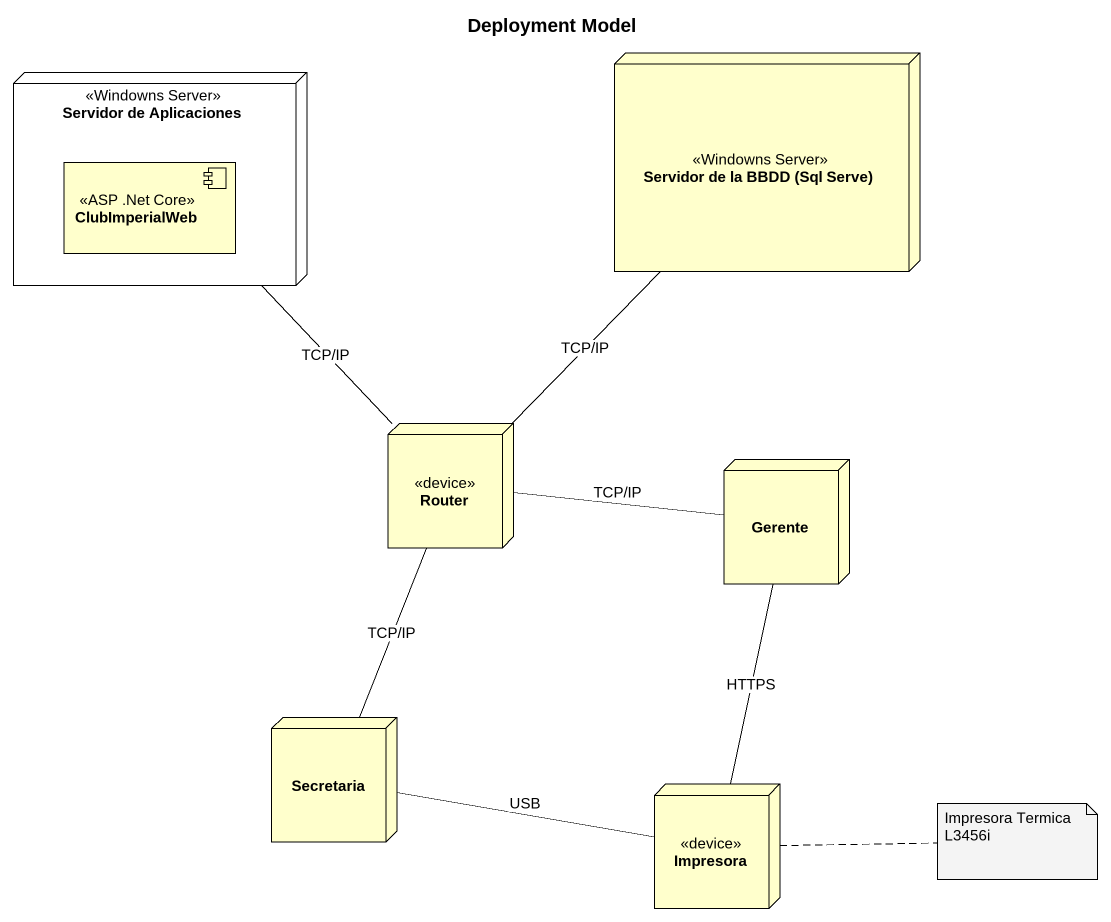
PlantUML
@startuml
title Deployment Model
node "Servidor de Aplicaciones" as Servidor_de_Aplicaciones <<Windowns Server>> {
  component ClubImperialWeb <<ASP .Net Core>>
}
node "Servidor de la BBDD (Sql Serve)" as Servidor_de_la_BBDD_Sql <<Windowns Server>>
node Router <<device>>
node Gerente
node Secretaria
node Impresora <<device>>
Servidor_de_Aplicaciones -- Router : TCP/IP
Router -up- Servidor_de_la_BBDD_Sql : TCP/IP
Router -right- Gerente : TCP/IP
Router -- Secretaria : TCP/IP
Secretaria -right- Impresora : USB
Impresora -up- Gerente : HTTPS
note right of Impresora
  Impresora Termica
  L3456i
end note
@enduml
